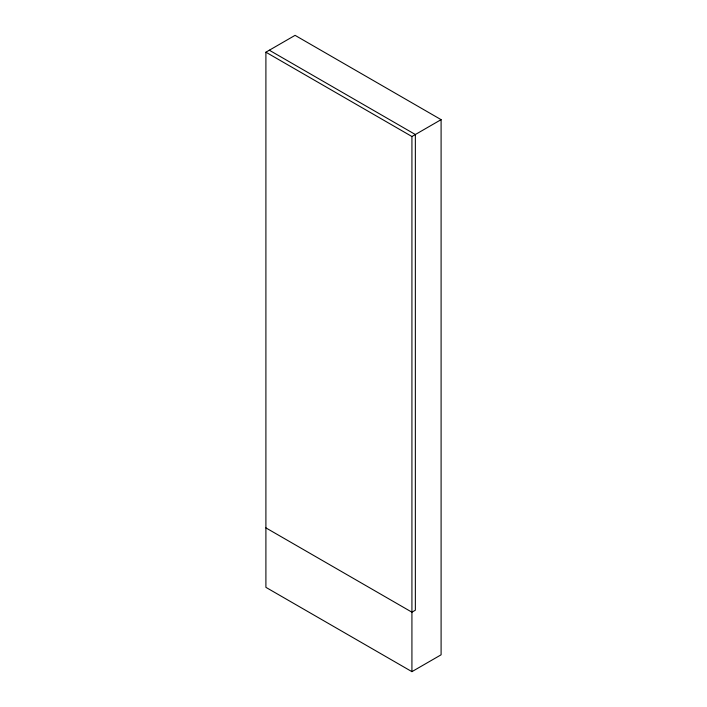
<?xml version="1.0" encoding="UTF-8"?>
<svg xmlns="http://www.w3.org/2000/svg" width="707" height="707" viewBox="0 0 707 707"><rect width="100%" height="100%" fill="white"/><g stroke="black" fill="none" stroke-linecap="round" stroke-linejoin="round"><path stroke-width="1.06" d="M265.903 52.194L295.075 35.35L441.097 119.651L441.097 654.806L411.925 671.65L265.903 587.349L265.903 52.194L411.925 136.504L441.097 119.651M269.332 50.215L415.354 134.516L415.354 610.203L411.925 612.191L265.903 527.882M411.925 136.504L411.925 671.65"/></g></svg>
